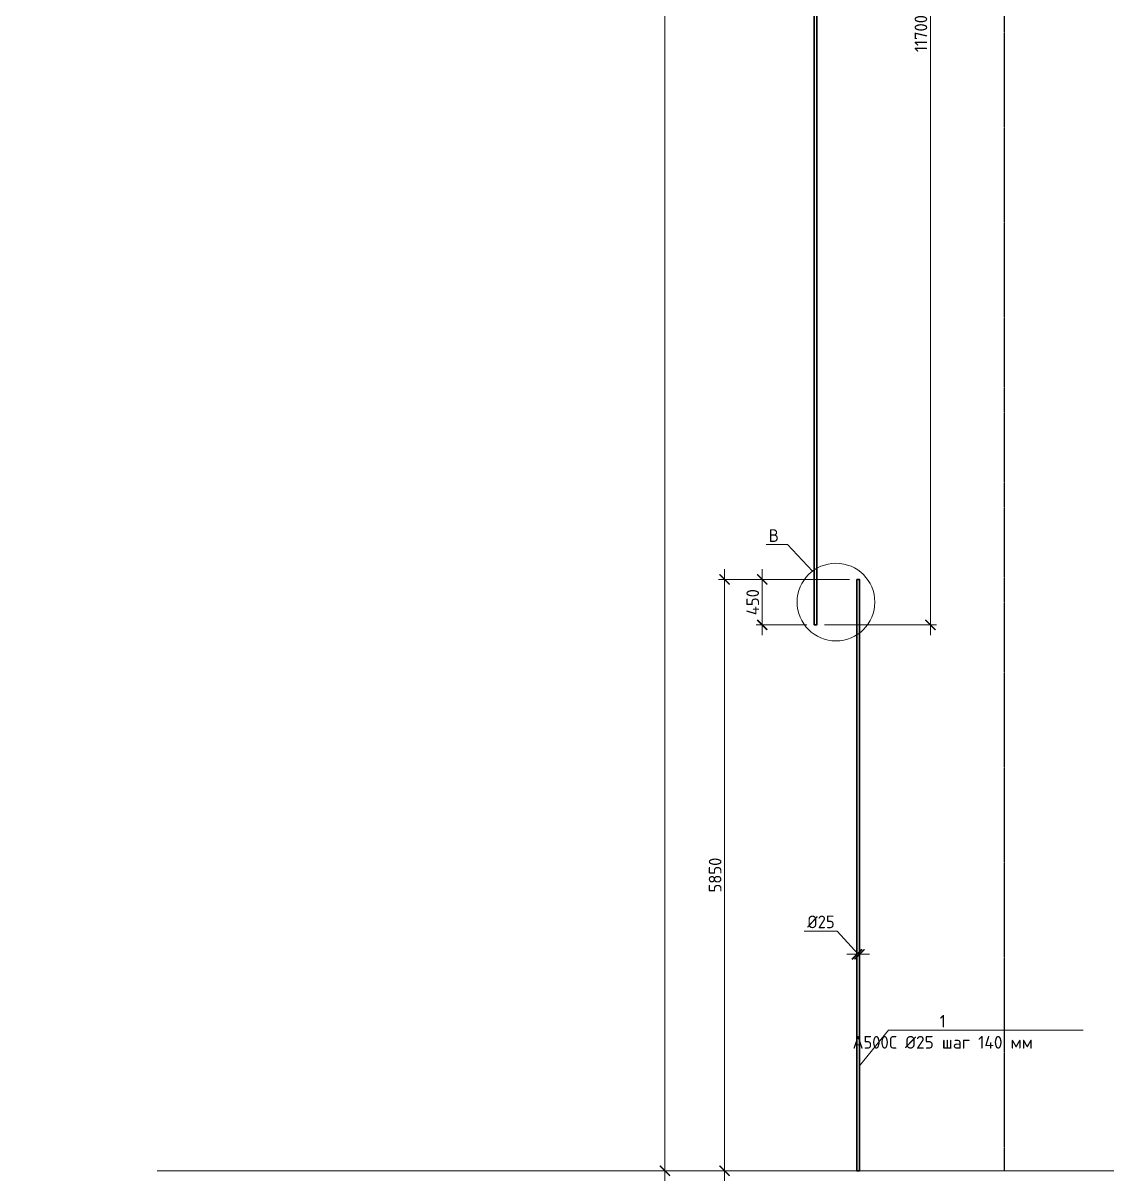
# Model space of a CAD drawing. Header units: millimetres. Extents: x -65574 to 111613, y -106550 to -50518.
# Drawn here: x 1168 to 11889, y -101103 to -89650 of the extents above; entities that cross this region are included whole.
import ezdxf
from ezdxf import colors
from ezdxf.entities.mleader import LeaderData, LeaderLine
from ezdxf.math import Vec2, Vec3

# ---------------------------------------------------------------- set-up
doc = ezdxf.new("R2010")
doc.units = ezdxf.units.MM
doc.linetypes.add('невидимая', pattern=[0.375, 0.25, -0.125])
doc.linetypes.add('осевая', pattern=[50.8, 31.75, -6.35, 6.35, -6.35])
doc.layers.get('Defpoints').update_dxf_attribs({"color": 6})
doc.layers.add('Dim', color=11, linetype='Continuous', lineweight=13)
doc.styles.add('GOST-2.304_Type-B', font='GOST Common.ttf')
doc.styles.get("Standard").update_dxf_attribs({"font": 'arial.ttf'})
doc.dimstyles.new('УРСТ', dxfattribs={"dimtxt": 2.5, "dimasz": 2, "dimexe": 1.2, "dimexo": 1.5, "dimtad": 1, "dimdec": 0, "dimrnd": 1, "dimtxsty": 'GOST-2.304_Type-B', "dimblk": 'ARCHTICK', "dimcen": 2, "dimdle": 2, "dimazin": 3, "dimtfac": 1, "dimtdec": 0, "dimtmove": 1, "dimatfit": 0, "dimldrblk": 'NONE', "dimlwd": 15, "dimlwe": 15})

# ---------------------------------------------------------------- blocks, each defined once
blk = doc.blocks.new('_ArchTick')
at = {"color": 0, "linetype": 'ByBlock', "const_width": 0.15}
blk.add_lwpolyline([(-0.5, -0.5), (0.5, 0.5)], dxfattribs=at)
blk = doc.blocks.new('*D147')
at = {"color": 0, "lineweight": 15, "ltscale": 100, "transparency": 16777216}
for p, q in [((9220, -98634), (8895, -98634)), ((9428, -98862), (9220, -98634)), ((9417, -98793), (9417, -98802)), ((9442, -98793), (9442, -98802)), ((9417, -98862), (9317, -98862)), ((9442, -98862), (9417, -98862)), ((9442, -98862), (9417, -98862)), ((9442, -98862), (9542, -98862))]:
    blk.add_line(p, q, dxfattribs=at)
at = {"layer": 'Defpoints', "color": 0, "lineweight": -2, "ltscale": 100, "transparency": 16777216}
for p in [(9417, -98862), (9417, -98868), (9442, -98868)]:
    blk.add_point(p, dxfattribs=at)
at = {"color": 0, "lineweight": 15, "ltscale": 100, "transparency": 16777216, "xscale": 100, "yscale": 100, "zscale": 100}
blk.add_blockref('_ArchTick', (9417, -98862), dxfattribs=at)
at = {"color": 0, "lineweight": 15, "ltscale": 100, "transparency": 16777216, "xscale": 100, "yscale": 100, "zscale": 100, "rotation": 180}
blk.add_blockref('_ArchTick', (9442, -98862), dxfattribs=at)
at = {"color": 0, "lineweight": 15, "ltscale": 100, "transparency": 16777216, "insert": (9061, -98541), "char_height": 125, "attachment_point": 5, "style": 'GOST-2.304_Type-B'}
blk.add_mtext('\\A1;%%C25', dxfattribs=at)
blk = doc.blocks.new('_None')
blk = doc.blocks.new('*D157')
at = {"color": 0, "lineweight": 15, "transparency": 16777216}
for p, q in [((10144, -83803), (10144, -95703)), ((9095, -83903), (10204, -83903)), ((9095, -95603), (10204, -95603))]:
    blk.add_line(p, q, dxfattribs=at)
at = {"layer": 'Defpoints', "color": 0, "lineweight": -2, "transparency": 16777216}
for p in [(9020, -83903), (9020, -95603), (10144, -95603)]:
    blk.add_point(p, dxfattribs=at)
at = {"color": 0, "lineweight": 15, "transparency": 16777216, "xscale": 100, "yscale": 100, "zscale": 100}
for p, rotation in [((10144, -83903), 90), ((10144, -95603), 270)]:
    blk.add_blockref('_ArchTick', p, dxfattribs=dict(at, rotation=rotation))
at = {"color": 0, "lineweight": -2, "transparency": 16777216, "insert": (10050, -89753), "char_height": 125, "attachment_point": 5, "rotation": 90, "style": 'GOST-2.304_Type-B'}
blk.add_mtext('\\A1;11700', dxfattribs=at)
blk = doc.blocks.new('*D159')
at = {"color": 0, "lineweight": 15, "transparency": 16777216}
for p, q in [((8480, -95703), (8480, -95053)), ((9345, -95153), (8420, -95153)), ((8920, -95603), (8420, -95603))]:
    blk.add_line(p, q, dxfattribs=at)
at = {"layer": 'Defpoints', "color": 0, "lineweight": -2, "transparency": 16777216}
for p in [(8480, -95153), (9420, -95153), (8995, -95603)]:
    blk.add_point(p, dxfattribs=at)
at = {"color": 0, "lineweight": 15, "transparency": 16777216, "xscale": 100, "yscale": 100, "zscale": 100}
for p, rotation in [((8480, -95153), 90), ((8480, -95603), 270)]:
    blk.add_blockref('_ArchTick', p, dxfattribs=dict(at, rotation=rotation))
at = {"color": 0, "lineweight": -2, "transparency": 16777216, "insert": (8386, -95378), "char_height": 125, "attachment_point": 5, "rotation": 90, "style": 'GOST-2.304_Type-B'}
blk.add_mtext('\\A1;450', dxfattribs=at)
blk = doc.blocks.new('*D160')
at = {"color": 0, "lineweight": 15, "transparency": 16777216}
for p, q in [((8108, -95053), (8108, -101103)), ((9345, -95153), (8048, -95153)), ((9345, -101003), (8048, -101003))]:
    blk.add_line(p, q, dxfattribs=at)
at = {"layer": 'Defpoints', "color": 0, "lineweight": -2, "transparency": 16777216}
for p in [(9420, -95153), (8108, -101003), (9420, -101003)]:
    blk.add_point(p, dxfattribs=at)
at = {"color": 0, "lineweight": 15, "transparency": 16777216, "xscale": 100, "yscale": 100, "zscale": 100}
for p, rotation in [((8108, -95153), 90), ((8108, -101003), 270)]:
    blk.add_blockref('_ArchTick', p, dxfattribs=dict(at, rotation=rotation))
at = {"color": 0, "lineweight": -2, "transparency": 16777216, "insert": (8014, -98078), "char_height": 125, "attachment_point": 5, "rotation": 90, "style": 'GOST-2.304_Type-B'}
blk.add_mtext('\\A1;5850', dxfattribs=at)
blk = doc.blocks.new('*D162')
at = {"color": 0, "lineweight": 15, "transparency": 16777216}
for p, q in [((7518, -101103), (7518, -69953)), ((7593, -70053), (7578, -70053)), ((9345, -101003), (7458, -101003))]:
    blk.add_line(p, q, dxfattribs=at)
at = {"layer": 'Defpoints', "color": 0, "lineweight": -2, "transparency": 16777216}
for p in [(7518, -70053), (7518, -70053), (9420, -101003)]:
    blk.add_point(p, dxfattribs=at)
at = {"color": 0, "lineweight": 15, "transparency": 16777216, "xscale": 100, "yscale": 100, "zscale": 100}
for p, rotation in [((7518, -70053), 90), ((7518, -101003), 270)]:
    blk.add_blockref('_ArchTick', p, dxfattribs=dict(at, rotation=rotation))
at = {"color": 0, "lineweight": -2, "transparency": 16777216, "insert": (7424, -85528), "char_height": 125, "attachment_point": 5, "rotation": 90, "style": 'GOST-2.304_Type-B'}
blk.add_mtext('\\A1;30950', dxfattribs=at)
blk = doc.blocks.new('_Oblique')
at = {"color": 0, "linetype": 'ByBlock', "lineweight": -2}
blk.add_line((-0.5, -0.5), (0.5, 0.5), dxfattribs=at)

msp = doc.modelspace()

# ---------------------------------------------------------------- linework, layer by layer
at = {"color": 0, "linetype": 'осевая', "ltscale": 0.5}
msp.add_line((10873.7, -69761), (10873.7, -101002.8), dxfattribs=at)
at = {"linetype": 'невидимая', "lineweight": 5, "ltscale": 25}
msp.add_line((44684.6, -101002.8), (2493.9, -101002.8), dxfattribs=at)
at = {"lineweight": 30}
for points in [[(9020.2, -83902.8), (8995.2, -83902.8), (8995.2, -95602.8), (9020.2, -95602.8), (9020.2, -83902.8), (8995.2, -83902.8)], [(9417.2, -95152.8), (9442.2, -95152.8), (9442.2, -101002.8), (9417.2, -101002.8), (9417.2, -95152.8)]]:
    msp.add_lwpolyline(points, dxfattribs=at)
at = {"color": 0, "lineweight": 15}
msp.add_circle((9209.5, -95377.7), 384.2, dxfattribs=at)

# ---------------------------------------------------------------- dimensions: what is measured, and where the dimension line sits
at = {"color": 0, "lineweight": -2}
for base, p1, p2, picture, middle in [((7517.6, -70052.8), (9420.2, -101002.8), (7517.6, -70052.8), '*D162', (7423.9, -85527.8)), ((10143.7, -95602.8), (9020.2, -83902.8), (9020.2, -95602.8), '*D157', (10050, -89752.8)), ((8107.8, -101002.8), (9420.2, -95152.8), (9420.2, -101002.8), '*D160', (8014, -98077.8)), ((8479.8, -95152.8), (8995.2, -95602.8), (9420.2, -95152.8), '*D159', (8386, -95377.8))]:
    dim = msp.add_linear_dim(base=base, p1=p1, p2=p2, angle=90, dimstyle='УРСТ', override={"dimscale": 0}, dxfattribs=at)
    dim.commit()
    dim.dimension.update_dxf_attribs({"geometry": picture, "text_midpoint": middle})
at = {"color": 0, "lineweight": 15, "ltscale": 100}
dim = msp.add_linear_dim(base=(9417.2, -98861.8), p1=(9442.2, -98867.6), p2=(9417.2, -98867.6), text='%%C25', dimstyle='УРСТ', override={"dimscale": 0}, dxfattribs=at)
dim.commit()
dim.dimension.update_dxf_attribs({"geometry": '*D147', "text_midpoint": (9192.2, -98634.3), "dimtype": 160})

# ---------------------------------------------------------------- leaders
at = {"color": 0, "lineweight": 15}
ml = msp.add_multileader_mtext('Standard', dxfattribs=at)
ml.set_content('{\\fGOST Common|b0|i0|c204|p34;5 A500C %%C36 шаг 140\\fGOST Common|b0|i0|c0|p34; \\fGOST Common|b0|i0|c204|p34;мм}')
ml.set_leader_properties()
ml.set_arrow_properties(name='OBLIQUE')
ml.build(insert=Vec2(0, 0))
ml.multileader.update_dxf_attribs({"text_left_attachment_type": 6, "text_right_attachment_type": 6, "dogleg_length": 0.842, "arrow_head_size": 125, "scale": 50})
ctx = ml.context
ctx.base_point, ctx.scale, ctx.char_height, ctx.arrow_head_size, ctx.landing_gap_size, ctx.plane_origin = Vec3(21950.2, -91303), 50, 125, 125, 5, Vec3(21055.7, -91303)
ctx.left_attachment, ctx.right_attachment, ctx.text_align_type = 6, 6, 2
notes = []
notes.append((ctx, [(0, (1, 1, 0), (20944.1, -91303), (1, 0), 1006.1, [(2, [(20650.7, -91303)], 0, []), (3, [(20510.7, -91303)], 0, []), (4, [(20370.7, -91303)], 0, []), (5, [(20230.7, -91303)], 0, []), (6, [(19950.7, -91303)], 0, []), (7, [(19810.7, -91303)], 0, []), (8, [(19670.7, -91303)], 0, []), (9, [(19530.7, -91303)], 0, []), (10, [(19390.7, -91303)], 0, []), (11, [(19250.7, -91303)], 0, []), (12, [(19110.7, -91303)], 0, []), (13, [(18970.7, -91303)], 0, []), (14, [(18830.7, -91303)], 0, []), (1, [(21005.2, -91303)], 0, []), (0, [(20090.7, -91303)], 0, [])])]))
ctx.mtext.insert, ctx.mtext.width, ctx.mtext.alignment, ctx.mtext.flow_direction = Vec3(23731.7, -91153), 1785.618, 3, 5
at = {"layer": 'Dim', "color": 0, "lineweight": 15, "ltscale": 100}
ml = msp.add_multileader_mtext('Standard', dxfattribs=at)
ml.set_content('{\\C0;В}', color=2, style='GOST-2.304_Type-B')
ml.set_leader_properties(linetype='ByLayer', lineweight=13)
ml.set_arrow_properties(name='NONE')
ml.build(insert=Vec2(0, 0))
ml.multileader.update_dxf_attribs({"has_dogleg": 0, "text_left_attachment_type": 6, "text_right_attachment_type": 6, "dogleg_length": 0, "arrow_head_size": 125, "scale": 50})
ctx = ml.context
ctx.base_point, ctx.scale, ctx.char_height, ctx.arrow_head_size, ctx.landing_gap_size, ctx.plane_origin = Vec3(12867.3, -92189.5), 50, 125, 125, 100, Vec3(6137.6, -95810.2)
ctx.left_attachment, ctx.right_attachment, ctx.text_align_type = 6, 6, 1
notes.append((ctx, [(1, (1, 1, 0), (13142.3, -92189.5), (-1, 0), 0, [(1, [(13297.7, -92412.6)], 0, [])])]))
ctx.mtext.insert, ctx.mtext.width, ctx.mtext.alignment, ctx.mtext.flow_direction = Vec3(13004.8, -92039.5), 278.609, 2, 5
ml = msp.add_multileader_mtext('Standard', dxfattribs=at)
ml.set_content('{\\C0;В}', color=2, style='GOST-2.304_Type-B')
ml.set_leader_properties(linetype='ByLayer', lineweight=13)
ml.set_arrow_properties(name='NONE')
ml.build(insert=Vec2(0, 0))
ml.multileader.update_dxf_attribs({"has_dogleg": 0, "text_left_attachment_type": 6, "text_right_attachment_type": 6, "dogleg_length": 0, "arrow_head_size": 125, "scale": 50})
ctx = ml.context
ctx.base_point, ctx.scale, ctx.char_height, ctx.arrow_head_size, ctx.landing_gap_size, ctx.plane_origin = Vec3(8456.3, -94806.8), 50, 125, 125, 100, Vec3(915.2, -98412.4)
ctx.left_attachment, ctx.right_attachment, ctx.text_align_type = 6, 6, 1
notes.append((ctx, [(1, (1, 1, 0), (8731.3, -94806.8), (-1, 0), 0, [(1, [(8978.1, -95070.9)], 0, [])])]))
ctx.mtext.insert, ctx.mtext.width, ctx.mtext.alignment, ctx.mtext.flow_direction = Vec3(8593.8, -94656.8), 278.609, 2, 5
ml = msp.add_multileader_mtext('Standard', dxfattribs=at)
ml.set_content('{\\C0;1\\PА500C \\fISOCPEUR|b0|i0|c204|p34;%%C\\fISOCPEUR|b0|i0|c0|p34;25 \\fISOCPEUR|b0|i0|c204|p34;шаг 140\\fISOCPEUR|b0|i0|c0|p34; \\fISOCPEUR|b0|i0|c204|p34;мм}', color=2, style='GOST-2.304_Type-B')
ml.set_leader_properties(color=256, linetype='ByLayer', lineweight=13)
ml.set_arrow_properties(name='NONE')
ml.build(insert=Vec2(0, 0))
ml.multileader.update_dxf_attribs({"has_dogleg": 0, "text_left_attachment_type": 6, "text_right_attachment_type": 6, "dogleg_length": 0, "arrow_head_size": 125, "scale": 50})
ctx = ml.context
ctx.base_point, ctx.scale, ctx.char_height, ctx.arrow_head_size, ctx.landing_gap_size, ctx.plane_origin = Vec3(9728.4, -99611.5), 50, 125, 125, 100, Vec3(3733.7, -102236.3)
ctx.left_attachment, ctx.right_attachment, ctx.text_align_type = 6, 6, 1
notes.append((ctx, [(0, (1, 1, 0), (9728.4, -99611.5), (1, 0), 0, [(1, [(9442.2, -99966)], 0, [])])]))
ctx.mtext.insert, ctx.mtext.width, ctx.mtext.alignment, ctx.mtext.flow_direction = Vec3(10265.9, -99461.5), 923.119, 2, 5
ml = msp.add_multileader_mtext('Standard', dxfattribs=at)
ml.set_content('{\\C0;8\\PА500C \\fISOCPEUR|b0|i0|c204|p34;%%C\\fISOCPEUR|b0|i0|c0|p34;22 \\fISOCPEUR|b0|i0|c204|p34;шаг 140\\fISOCPEUR|b0|i0|c0|p34; \\fISOCPEUR|b0|i0|c204|p34;мм}', color=2, style='GOST-2.304_Type-B')
ml.set_leader_properties(color=256, linetype='ByLayer', lineweight=13)
ml.set_arrow_properties(name='NONE')
ml.build(insert=Vec2(0, 0))
ml.multileader.update_dxf_attribs({"has_dogleg": 0, "text_left_attachment_type": 6, "text_right_attachment_type": 6, "dogleg_length": 0, "arrow_head_size": 125, "scale": 50})
ctx = ml.context
ctx.base_point, ctx.scale, ctx.char_height, ctx.arrow_head_size, ctx.landing_gap_size, ctx.plane_origin = Vec3(13517.5, -99611.5), 50, 125, 125, 100, Vec3(7522.8, -102236.3)
ctx.left_attachment, ctx.right_attachment, ctx.text_align_type = 6, 6, 1
notes.append((ctx, [(0, (1, 1, 0), (13517.5, -99611.5), (1, 0), 0, [(1, [(13231.3, -99966)], 0, [])])]))
ctx.mtext.insert, ctx.mtext.width, ctx.mtext.alignment, ctx.mtext.flow_direction = Vec3(14055, -99461.5), 923.119, 2, 5
for ctx, leaders in notes:
    for number, flags, end, landing, length, lines in leaders:
        leader = LeaderData()
        leader.index, (leader.has_last_leader_line, leader.has_dogleg_vector, leader.attachment_direction) = number, flags
        leader.last_leader_point, leader.dogleg_vector, leader.dogleg_length = Vec3(end), Vec3(landing), length
        for number, points, colour, breaks in lines:
            line = LeaderLine()
            line.index, line.vertices, line.color, line.breaks = number, Vec3.list(points), colors.encode_raw_color(colour), breaks
            leader.lines.append(line)
        ctx.leaders.append(leader)

doc.saveas('drawing.dxf')
